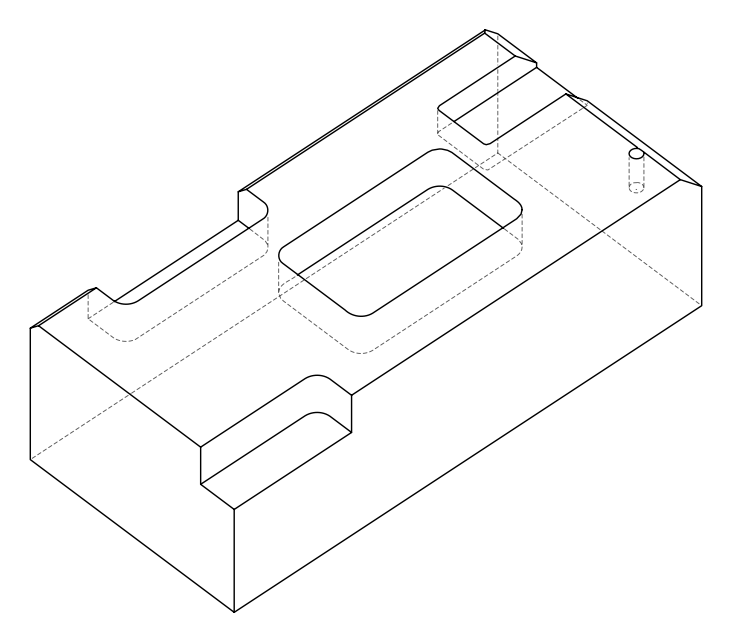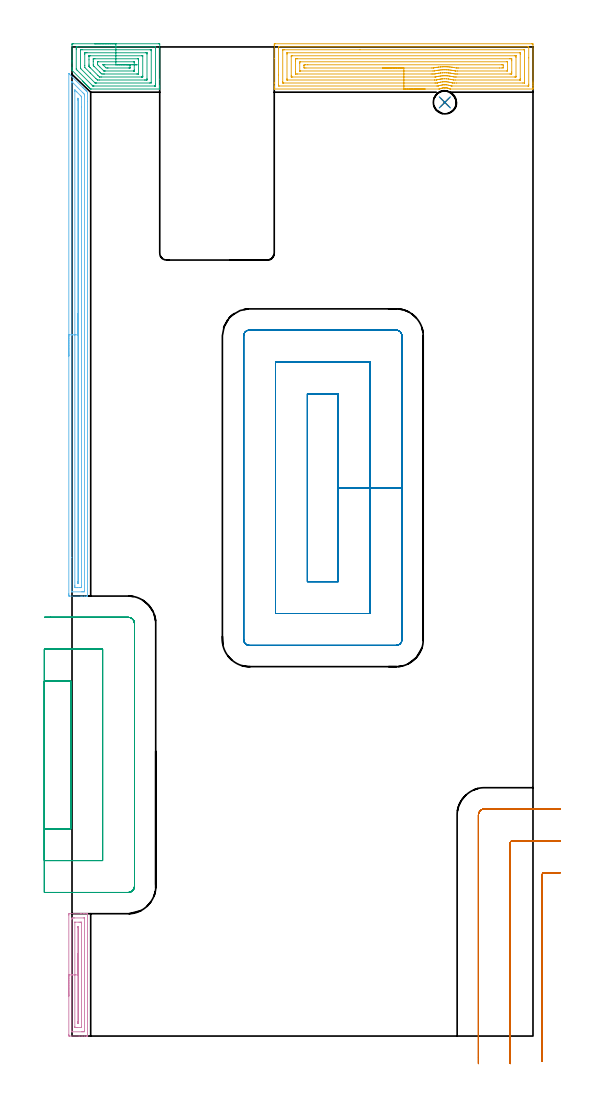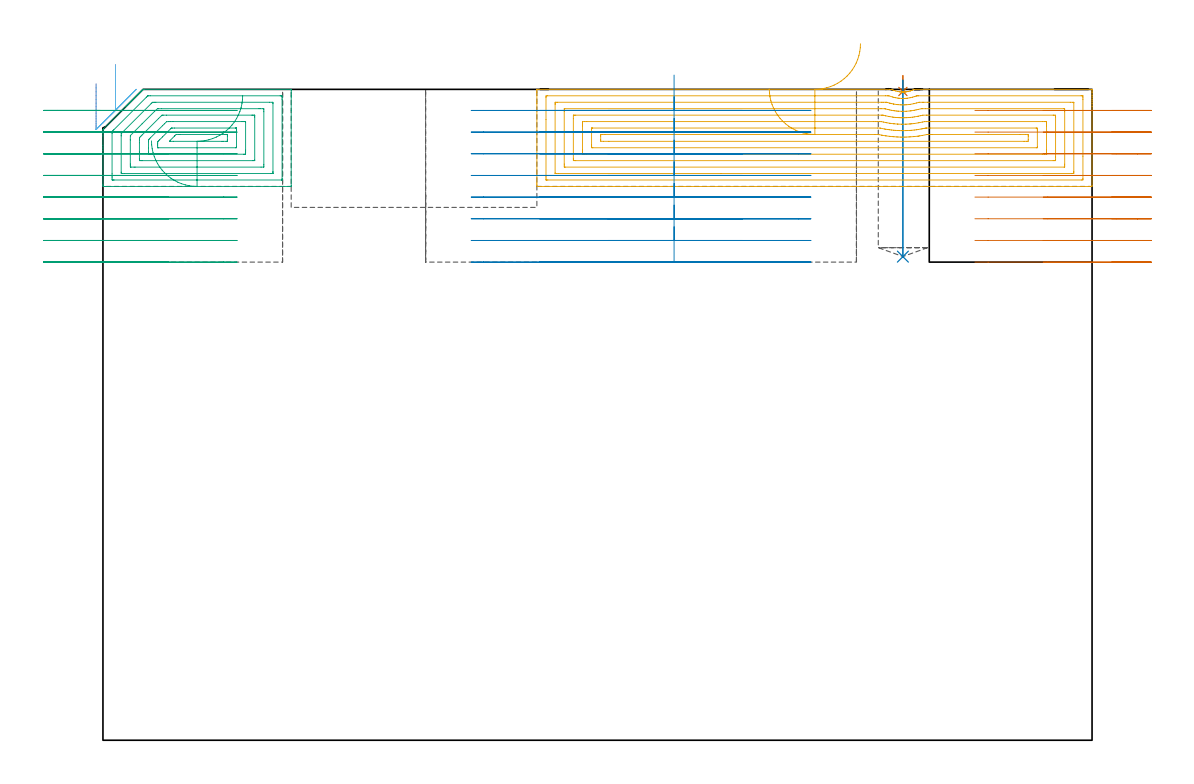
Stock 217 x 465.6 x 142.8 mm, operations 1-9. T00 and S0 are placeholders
(PLAN: 10 operations, 4 tool changes, 114.1 min)
(1 SPOT_DRILL | STEP1POCKET | NXT0321_9005460120000 | 0.03 min | 1 mm3)
(2 DRILL_BLIND_HOLE_INTO_CENTER | STEP1POCKET | NXT0301_079 | 0.16 min | 3224 mm3)
(3 AREA_MILL | FG_CHAMFER_SURFACE | UGT0205_001 | 2.84 min | 11186 mm3)
(4 AREA_MILL_1 | FG_CHAMFER_SURFACE_1 | UGT0205_001 | 2.01 min | 2437 mm3)
(5 AREA_MILL_2 | FG_CHAMFER_SURFACE_2 | UGT0205_001 | 8.12 min | 29465 mm3)
(6 AREA_MILL_3 | FG_CHAMFER_SURFACE_3 | UGT0205_001 | 7.9 min | 9487 mm3)
(7 MILL_CORNER_NOTCH_RECTANGULAR | CORNER_NOTCH_RECTANGULAR | UGT0201_094 | Follow Part, ap 5, ae 75% | 6.81 min | 156841 mm3)
(8 MILL_RECTANGULAR_POCKET | POCKET_RECTANGULAR_STRAIGHT | UGT0201_094 | Follow Part, ap 5, ae 75% | 17.05 min | 597999 mm3)
(9 MILL_SLOT | SLOT_PARTIAL_RECTANGULAR | UGT0201_094 | Follow Part, ap 5, ae 75% | 14.1 min | 220140 mm3)
(10 MILL_SLOT_1 | SLOT_PARTIAL_RECTANGULAR_1 | NXT0201_008 | Follow Part, ap 1.5, ae 75% | 55.11 min | 136326 mm3)
(TOOL NXT0321_9005460120000 | NC Spot Drill, 142deg, 12mm, Carbide, Uncoated | D12 PA142 FL30 Z2)
(TOOL NXT0301_079 | Carbide Drill 10.8mm [860.1-1080-032A1-MM 2214] | D10.8 PA140 FL55 Z2)
(TOOL UGT0205_001 | Chamfer Mill 20 x 3 x 45 deg. | D20 FL50 Z2)
(TOOL UGT0201_094 | End mill 20 mm | D20 FL38 Z4)
(TOOL NXT0201_008 | ENDMILL 6mm [2P460-0600-NA 1630] | D6 FL26 Z6)
(OP 1 SPOT_DRILL)
G17 G21 G94 G90
T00 M6
G54
G17 G0 G90 X175.5 Y439.5 S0 M3
G43 Z152.8 H0
G94 G81 G98 Z142.335 F250. R145.8
G80
M5
M2
(OP 2 DRILL_BLIND_HOLE_INTO_CENTER)
G17 G21 G94 G90
T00 M6
G54
G17 G0 G90 X175.5 Y439.5 S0 M3
G43 Z152.8 H1
G94 G81 G98 Z106.1 F250. R144.8
G80
M5
M2
(OP 3 AREA_MILL)
G17 G21 G94 G90
T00 M6
G54
G17 G0 G90 X10.65 Y467.1 S1061 M3
G43 Z152.8 H0
Z131.5
G94 G1 X10.688 Z130.628 F250.
X10.802 Z129.764
X10.991 Z128.912
X11.253 Z128.08
X11.587 Z127.274
X11.99 Z126.5
X12.458 Z125.764
X12.99 Z125.072
X13.579 Z124.429
X14.222 Z123.84
X14.914 Z123.309
X15.65 Z122.84
X16.424 Z122.437
X17.23 Z122.103
X18.062 Z121.841
X18.914 Z121.652
X19.778 Z121.538
X20.65 Z121.5
X40.708
X41.115 Y467.095 Z121.502
X41.29 Y467.091 Z121.506
X41.3 Y466.912 Z121.685
Y450.408 Z138.188
Y447.459 Z141.137
Y447.169 Z141.426
Y446.59 Z142.009
Y446.118 Z142.481
Y445.814 Z142.776
X41.292 Y445.803 Z142.788
X41.155 Y445.8 Z142.8
X9.061
X8.805 Y445.804 Z142.79
X8.776 Y445.828 Z142.768
X8.652 Y445.947 Z142.651
X8.615 Y445.984 Z142.614
X8.455 Y446.144 Z142.454
X8.313 Y446.285 Z142.31
X8.169 Y446.43 Z142.168
X8.017 Y446.582 Z142.016
X7.871 Y446.727 Z141.868
X7.724 Y446.875 Z141.722
X7.579 Y447.02 Z141.578
X7.428 Y447.169 Z141.426
X7.278 Y447.321 Z141.277
X7.141 Y447.458 Z141.14
X6.986 Y447.611 Z140.984
X6.832 Y447.767 Z140.831
X6.703 Y447.896 Z140.701
X6.544 Y448.053 Z140.542
X6.386 Y448.213 Z140.385
X6.264 Y448.335 Z140.263
X6.102 Y448.495 Z140.1
X5.941 Y448.658 Z139.94
X5.826 Y448.773 Z139.825
X5.66 Y448.937 Z139.658
X5.495 Y449.104 Z139.494
X5.388 Y449.211 Z139.387
X5.218 Y449.379 Z139.216
X5.049 Y449.55 Z139.048
X0.1 Y454.499 Z134.1
X0.01 Y454.589 Z134.008
X0. Y454.896 Z133.703
Y455.429 Z133.17
Y456.008 Z132.587
Y458.065 Z130.532
Y458.66 Z129.935
Y459.246 Z129.349
Y466.615 Z121.982
X0.003 Y466.914 Z121.683
X0.01 Y467.092 Z121.505
X0.189 Y467.099 Z121.499
X0.592 Y467.1 Z121.5
X20.65
Y465.686 Z122.914
X39.145 Y465.685 Z122.915
X39.233 Y465.684 Z122.916
X39.275 Y465.681 Z122.919
X39.289 Y465.679 Z122.921
X39.291 Y465.667 Z122.933
X39.296 Y465.573 Z123.027
X39.3 Y465.36 Z123.24
X39.299 Y448.053 Z140.547
X39.298 Y447.684 Z140.916
X39.29 Y447.31 Z141.29
X39.286 Y447.221 Z141.379
X39.242 Y447.219 Z141.381
X39.137 Y447.216 Z141.384
X38.925 Y447.214 Z141.386
X38.88
X10.353
X9.93 Y447.216 Z141.384
X9.878 Y447.218 Z141.382
X9.854 Y447.221 Z141.379
X9.824 Y447.238 Z141.362
X9.683 Y447.373 Z141.227
X9.507 Y447.544 Z141.056
X2.375 Y454.676 Z133.924
X2.154 Y454.903 Z133.697
X2.046 Y455.016 Z133.584
X2.01 Y455.073 Z133.527
X2.008 Y455.124 Z133.476
X2.001 Y455.494 Z133.106
X2. Y464.334 Z124.266
X2.001 Y464.847 Z123.753
X2.002 Y465.216 Z123.384
X2.01 Y465.59 Z123.01
X2.014 Y465.679 Z122.921
X2.058 Y465.681 Z122.919
X2.163 Y465.684 Z122.916
X2.375 Y465.686 Z122.914
X2.42
X20.65
Y464.272 Z124.328
X36.831 Y464.271 Z124.329
X37.142 Y464.27 Z124.33
X37.246 Y464.268 Z124.332
X37.279 Y464.265 Z124.335
X37.29 Y464.258 Z124.342
X37.294 Y464.223 Z124.377
X37.298 Y464.119 Z124.481
X37.3 Y463.963 Z124.637
Y463.807 Z124.793
X37.299 Y448.937 Z139.663
X37.297 Y448.784 Z139.816
X37.288 Y448.636 Z139.964
X37.142 Y448.633 Z139.967
X36.561 Y448.629 Z139.971
X11.601
X11.29 Y448.63 Z139.97
X10.979 Y448.633 Z139.967
X10.893 Y448.635 Z139.965
X10.841 Y448.67 Z139.93
X10.747 Y448.759 Z139.841
X10.563 Y448.937 Z139.663
X4.158 Y455.342 Z133.258
X4.075 Y455.426 Z133.174
X4.037 Y455.469 Z133.131
X4.021 Y455.49 Z133.11
X4.01 Y455.54 Z133.06
X4.003 Y455.852 Z132.748
X4.001 Y456.008 Z132.592
Y463.963 Z124.637
X4.003 Y464.116 Z124.484
X4.012 Y464.264 Z124.336
X4.158 Y464.267 Z124.333
X4.739 Y464.271 Z124.329
X20.65 Y464.272 Z124.328
Y462.857 Z125.743
X34.692
X35.205 Y462.854 Z125.746
X35.26 Y462.852 Z125.748
X35.29 Y462.849 Z125.751
X35.292 Y462.808 Z125.792
X35.296 Y462.624 Z125.976
X35.3 Y462.254 Z126.346
X35.299 Y450.705 Z137.895
X35.294 Y450.292 Z138.308
X35.29 Y450.087 Z138.513
X35.281 Y450.049 Z138.551
X35.231 Y450.047 Z138.553
X35.134 Y450.045 Z138.555
X34.468 Y450.043 Z138.557
X34.244
X12.848
X12.181 Y450.048 Z138.552
X11.95 Y450.05 Z138.55
X11.29 Y450.661 Z137.939
X8.592 Y453.356 Z135.244
X6.01 Y455.939 Z132.661
X6.008 Y456.008 Z132.592
X6. Y456.833 Z131.767
Y456.892 Z131.708
Y462.195 Z126.405
X6.006 Y462.608 Z125.992
X6.01 Y462.813 Z125.787
X6.019 Y462.851 Z125.749
X6.069 Y462.853 Z125.747
X6.166 Y462.855 Z125.745
X6.832 Y462.857 Z125.743
X7.056
X20.65
Y461.443 Z127.157
X32.818 Y461.442 Z127.158
X33.084 Y461.44 Z127.16
X33.26 Y461.436 Z127.164
X33.292 Y461.432 Z127.168
X33.294 Y461.423 Z127.177
X33.297 Y461.398 Z127.202
X33.299 Y461.311 Z127.289
X33.3 Y451.863 Z136.737
X33.298 Y451.589 Z137.011
X33.295 Y451.513 Z137.087
X33.29 Y451.476 Z137.124
X33.285 Y451.464 Z137.136
X33.216 Y451.462 Z137.138
X32.951 Y451.458 Z137.142
X32.818 Y451.457 Z137.143
X32.685
X13.964
X13.203 Y451.459 Z137.141
X13.072 Y451.462 Z137.138
X12.947 Y451.466 Z137.134
X12.82 Y451.589 Z137.011
X12.181 Y452.218 Z136.382
X8.615 Y455.783 Z132.817
X8.392 Y456.008 Z132.592
X8.174 Y456.231 Z132.369
X8.034 Y456.377 Z132.223
X8.01 Y456.466 Z132.134
X8.003 Y456.615 Z131.985
X8.001 Y456.892 Z131.708
X8. Y457.502 Z131.098
Y459.544 Z129.056
Y461.037 Z127.563
X8.002 Y461.311 Z127.289
X8.005 Y461.387 Z127.213
X8.01 Y461.424 Z127.176
X8.015 Y461.436 Z127.164
X8.084 Y461.438 Z127.162
X8.349 Y461.442 Z127.158
X8.482 Y461.443 Z127.157
X8.615
X20.65
Y460.029 Z128.571
X30.902
X31.065 Y460.028 Z128.572
X31.195 Y460.025 Z128.575
X31.274 Y460.022 Z128.578
X31.29 Y459.938 Z128.662
X31.296 Y459.544 Z129.056
X31.299 Y459.149 Z129.451
Y452.963 Z135.637
X31.294 Y452.906 Z135.694
X31.29 Y452.878 Z135.722
X31.268 Y452.876 Z135.724
X31.147 Y452.873 Z135.727
X30.902 Y452.871 Z135.729
X30.5
X15.345
X14.855 Y452.873 Z135.727
X14.446 Y452.878 Z135.722
X13.964 Y452.891 Z135.709
X13.494 Y453.356 Z135.244
X13.072 Y453.775 Z134.825
X10.398 Y456.45 Z132.15
X10.178 Y456.673 Z131.927
X10.071 Y456.784 Z131.816
X10.02 Y456.839 Z131.761
X10.01 Y456.892 Z131.708
X10.002 Y457.284 Z131.316
X10. Y458.66 Z129.94
Y459.544 Z129.056
X10.001 Y459.937 Z128.663
X10.006 Y459.994 Z128.606
X10.01 Y460.022 Z128.578
X10.032 Y460.024 Z128.576
X10.153 Y460.027 Z128.573
X10.398 Y460.029 Z128.571
X10.8
X20.65
Y458.615 Z129.985
X29.119 Y458.614 Z129.986
X29.166 Y458.613 Z129.987
X29.289 Y458.608 Z129.992
X29.297 Y458.57 Z130.03
X29.298 Y458.557 Z130.043
X29.3 Y458.481 Z130.119
X29.299 Y454.765 Z133.835
X29.293 Y454.407 Z134.193
X29.29 Y454.305 Z134.295
X29.283 Y454.291 Z134.309
X29.276 Y454.29 Z134.31
X29.225 Y454.287 Z134.313
X29.119 Y454.285 Z134.315
X29.074
X15.701
X15.278 Y454.288 Z134.312
X15.068 Y454.291 Z134.309
X15.019 Y454.292 Z134.308
X14.96 Y454.346 Z134.254
X14.855 Y454.444 Z134.156
X13.072 Y456.225 Z132.375
X12.406 Y456.892 Z131.708
X12.181 Y457.12 Z131.48
X12.025 Y457.284 Z131.316
X12.01 Y457.597 Z131.003
X12.004 Y457.776 Z130.824
X12. Y457.955 Z130.645
X12.001 Y458.135 Z130.465
X12.006 Y458.493 Z130.107
X12.01 Y458.595 Z130.005
X12.017 Y458.609 Z129.991
X12.024 Y458.61 Z129.99
X12.075 Y458.613 Z129.987
X12.181 Y458.614 Z129.986
X12.226 Y458.615 Z129.985
X20.65
Y457.2 Z131.4
X26.133
X26.445
X27.026 Y457.199 Z131.401
X27.195 Y457.196 Z131.404
X27.248 Y457.194 Z131.406
X27.29 Y457.185 Z131.415
X27.3 Y456.892 Z131.708
Y456.044 Z132.556
X27.299 Y455.796 Z132.804
X27.297 Y455.743 Z132.857
X27.294 Y455.717 Z132.883
X27.291 Y455.709 Z132.891
X27.273 Y455.706 Z132.894
X27.067 Y455.703 Z132.897
X26.755 Y455.7 Z132.9
X16.949
X16.638 Y455.702 Z132.898
X16.051 Y455.707 Z132.893
X15.747 Y456. Z132.6
X15.739 Y456.008 Z132.592
X14.77 Y456.977 Z131.623
X14.579 Y457.196 Z131.404
X14.585 Y457.197 Z131.403
X14.622 Y457.199 Z131.401
X14.7 Y457.2 Z131.4
X14.855
X15.436
X20.65
X21.522 Z131.438
X22.386 Z131.551
X23.238 Z131.74
X24.07 Z132.003
X24.876 Z132.336
X25.65 Z132.739
X26.386 Z133.208
X27.078 Z133.739
X27.721 Z134.328
X28.31 Z134.972
X28.842 Z135.664
X29.31 Z136.4
X29.713 Z137.173
X30.047 Z137.979
X30.309 Z138.811
X30.498 Z139.663
X30.612 Z140.528
X30.65 Z141.4
G0 Z152.8
M5
M2
(OP 4 AREA_MILL_1)
G17 G21 G94 G90
T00 M6
G54
G17 G0 G90 X-1.5 Y18.8 S1061 M3
G43 Z152.8 H0
Z144.
G94 G1 Y18.838 Z143.128 F250.
Y18.952 Z142.263
Y19.141 Z141.412
Y19.403 Z140.58
Y19.737 Z139.774
Y20.14 Z139.
Y20.608 Z138.264
Y21.14 Z137.572
Y21.729 Z136.929
Y22.372 Z136.34
Y23.064 Z135.808
Y23.8 Z135.34
Y24.574 Z134.937
Y25.38 Z134.603
Y26.212 Z134.341
Y27.064 Z134.152
Y27.928 Z134.038
Y28.8 Z134.
X-1.499 Y56.969 Z134.001
X-1.496 Y57.41 Z134.002
X-1.492 Y57.59 Z134.006
X-1.062 Y57.6 Z134.435
X4.221 Z139.715
X5.62 Z141.116
X5.982 Z141.477
X6.705 Z142.204
X6.94 Z142.44
X7.301 Y57.598 Z142.792
Y57.596
X7.3 Y57.416 Z142.8
Y0.184
X7.301 Y0.004 Z142.792
Y0.002
X6.94 Y0. Z142.44
X6.705 Z142.205
X5.982 Z141.477
X4.74 Z140.236
X3.34 Z138.836
X-1.062 Y0.001 Z134.435
X-1.285 Y0.004 Z134.212
X-1.492 Y0.01 Z134.006
X-1.496 Y0.19 Z134.002
X-1.499 Y0.631 Z134.001
X-1.5 Y28.8 Z134.
X-0.086 Z135.414
X-0.085 Y55.083 Z135.415
X-0.084 Y55.181 Z135.416
X-0.079 Y55.57 Z135.421
X0.295 Y55.591 Z135.795
X0.699 Y55.597 Z136.199
X1.167 Y55.6 Z136.667
X5.569 Z141.069
X5.792 Y55.598 Z141.292
X5.826 Y55.596 Z141.326
X5.862 Y55.59 Z141.362
X5.879 Y55.584 Z141.379
X5.88 Y55.556 Z141.38
X5.885 Y55.279 Z141.385
Y2.517
X5.884 Y2.419 Z141.384
X5.879 Y2.031 Z141.379
X5.505 Y2.01 Z141.005
X5.101 Y2.003 Z140.601
X4.633 Y2. Z140.133
X0.231 Z135.731
X0.008 Y2.002 Z135.508
X-0.026 Y2.004 Z135.474
X-0.062 Y2.01 Z135.438
X-0.079 Y2.016 Z135.421
X-0.08 Y2.044 Z135.42
X-0.085 Y2.321 Z135.415
X-0.086 Y28.8 Z135.414
X1.328 Z136.828
X1.329 Y53.392 Z136.829
X1.33 Y53.519 Z136.83
X1.333 Y53.582 Z136.833
X1.335 Y53.589 Z136.835
X1.346 Y53.594 Z136.846
X1.376 Y53.599 Z136.876
X3.34 Y53.6 Z138.84
X4.017 Y53.599 Z139.517
X4.221 Y53.595 Z139.721
X4.425 Y53.59 Z139.925
X4.465 Y53.582 Z139.965
X4.467 Y53.544 Z139.967
X4.47 Y53.477 Z139.97
X4.471 Y53.392 Z139.971
Y53.138
Y4.208
X4.47 Y4.081 Z139.97
X4.467 Y4.018 Z139.967
X4.465 Y4.011 Z139.965
X4.454 Y4.006 Z139.954
X4.424 Y4.002 Z139.924
X2.46 Y4. Z137.96
X1.783 Y4.001 Z137.283
X1.579 Y4.004 Z137.079
X1.375 Y4.01 Z136.875
X1.335 Y4.018 Z136.835
X1.333 Y4.056 Z136.833
X1.33 Y4.123 Z136.83
X1.329 Y4.208 Z136.829
X1.328 Y4.463 Z136.828
Y28.8
X2.743 Z138.243
Y50.997
X2.744 Y51.315 Z138.244
X2.746 Y51.476 Z138.246
X2.749 Y51.575 Z138.249
X2.792 Y51.59 Z138.292
X2.9 Y51.592 Z138.4
X3.008 Y51.59 Z138.508
X3.05 Y51.575 Z138.55
X3.053 Y51.476 Z138.553
X3.056 Y51.316 Z138.556
X3.057 Y50.997 Z138.557
Y50.709
Y6.571
X3.056 Y6.285 Z138.556
X3.053 Y6.124 Z138.553
X3.05 Y6.025 Z138.55
X3.008 Y6.01 Z138.508
X2.9 Y6.008 Z138.4
X2.792 Y6.01 Z138.292
X2.749 Y6.025 Z138.249
X2.746 Y6.124 Z138.246
X2.744 Y6.284 Z138.244
X2.743 Y6.603 Z138.243
Y6.891
Y28.8
Y29.672 Z138.281
Y30.536 Z138.395
Y31.388 Z138.583
Y32.22 Z138.846
Y33.026 Z139.18
Y33.8 Z139.582
Y34.536 Z140.051
Y35.228 Z140.582
Y35.871 Z141.172
Y36.46 Z141.815
Y36.992 Z142.507
Y37.46 Z143.243
Y37.863 Z144.016
Y38.197 Z144.822
Y38.459 Z145.654
Y38.648 Z146.506
Y38.762 Z147.371
Y38.8 Z148.243
G0 Z152.8
M5
M2
(OP 5 AREA_MILL_2)
G17 G21 G94 G90
T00 M6
G54
G17 G0 G90 X166.191 Y445.8 S1061 M3
G43 Z152.8 H0
G94 G1 X166.152 Z151.928 F250.
X166.039 Z151.063
X165.85 Z150.212
X165.587 Z149.38
X165.254 Z148.574
X164.851 Z147.8
X164.382 Z147.064
X163.851 Z146.372
X163.262 Z145.729
X162.618 Z145.14
X161.926 Z144.608
X161.191 Z144.14
X160.417 Z143.737
X159.611 Z143.403
X158.779 Z143.141
X157.927 Z142.952
X157.062 Z142.838
X156.191 Z142.8
X95.368
X95.208 Y445.802 Z142.788
X95.2 Y445.816 Z142.774
Y446.165 Z142.434
Y446.503 Z142.096
Y447.169 Z141.426
Y448.386 Z140.211
Y448.937 Z139.657
Y460.152 Z128.445
Y466.339 Z122.258
X95.203 Y466.615 Z121.983
X95.209 Y467.092 Z121.506
X95.329 Y467.095 Z121.503
X95.815 Y467.1 Z121.5
X216.385
X216.792 Y467.096 Z121.502
X216.99 Y467.092 Z121.506
X217. Y466.89 Z121.707
Y449.545 Z139.05
Y448.937 Z139.657
Y448.386 Z140.211
Y448.053 Z140.543
Y447.502 Z141.094
Y447.169 Z141.426
Y446.504 Z142.096
Y446.165 Z142.434
Y445.816 Z142.774
X216.992 Y445.802 Z142.788
X216.832 Y445.8 Z142.8
X177.981
X177.976 Y445.801 Z142.799
X177.966 Y445.804 Z142.796
X177.627 Y445.948 Z142.648
X177.509 Y445.999 Z142.598
X177.358 Y446.051 Z142.542
X177.223 Y446.098 Z142.493
X177.088 Y446.147 Z142.448
X177.059 Y446.158 Z142.438
X176.681 Y446.255 Z142.344
X176.615 Y446.272 Z142.327
X176.195 Y446.345 Z142.253
X176.167 Y446.35 Z142.249
X175.969 Y446.366 Z142.233
X175.765 Y446.381 Z142.216
X175.722 Y446.384 Z142.211
X175.697 Y446.383 Z142.209
X175.569 Z142.208
X175.526 Y446.382 Z142.206
X175.476 Y446.383 Z142.208
X175.475 Z142.209
X175.302
X175.276 Y446.384 Z142.211
X175.244 Y446.381 Z142.215
X175.099 Y446.371 Z142.227
X174.855 Y446.35 Z142.246
X174.828 Y446.348 Z142.249
X174.384 Y446.272 Z142.326
X174.322 Y446.257 Z142.343
X173.935 Y446.157 Z142.442
X173.516 Y446.014 Z142.583
X173.492 Y446.006 Z142.592
X173.334 Y445.94 Z142.658
X173.278 Y445.917 Z142.681
X173.122 Y445.847 Z142.751
X173.029 Y445.806 Z142.792
X172.623 Y445.8 Z142.8
X156.191
Y447.214 Z141.386
X97.555 Y447.215 Z141.385
X97.21 Y447.221 Z141.379
X97.206 Y447.332 Z141.268
X97.201 Y447.565 Z141.035
X97.2 Y452.427 Z136.173
Y464.847 Z123.753
X97.202 Y465.242 Z123.358
X97.21 Y465.64 Z122.96
X97.213 Y465.68 Z122.92
X97.231 Y465.681 Z122.919
X97.283 Y465.684 Z122.916
X97.389 Y465.685 Z122.915
X97.601 Y465.686 Z122.914
X214.645 Y465.685 Z122.915
X214.99 Y465.679 Z122.921
X214.994 Y465.568 Z123.032
X214.999 Y465.335 Z123.265
X215. Y460.473 Z128.127
X214.999 Y448.053 Z140.547
X214.998 Y447.658 Z140.942
X214.99 Y447.26 Z141.34
X214.987 Y447.22 Z141.38
X214.969 Y447.219 Z141.381
X214.917 Y447.216 Z141.384
X214.811 Y447.215 Z141.385
X214.599 Y447.214 Z141.386
X178.874 Y447.215 Z141.385
X178.828
X178.618 Y447.221 Z141.379
X178.505 Y447.235 Z141.365
X178.375 Y447.278 Z141.322
X177.981 Y447.407 Z141.193
X177.639 Y447.508 Z141.092
X177.088 Y447.639 Z140.961
X176.515 Y447.736 Z140.864
X176.195 Y447.764 Z140.836
X175.878 Y447.789 Z140.811
X175.559 Y447.798 Z140.802
X175.415 Y447.8 Z140.8
X175.367
X175.302 Y447.797 Z140.803
X174.707 Y447.758 Z140.842
X174.565 Y447.745 Z140.855
X174.409 Y447.725 Z140.875
X173.93 Y447.643 Z140.957
X173.516 Y447.547 Z141.053
X173.213 Y447.469 Z141.131
X172.463 Y447.228 Z141.372
X172.365 Y447.221 Z141.379
X172.153 Y447.218 Z141.382
X171.729 Y447.214 Z141.386
X156.191
Y448.628 Z139.972
X99.699 Y448.629 Z139.971
X99.387 Y448.63 Z139.97
X99.284 Y448.632 Z139.968
X99.21 Y448.635 Z139.965
X99.206 Y448.752 Z139.848
X99.202 Y448.937 Z139.663
X99.2 Y449.122 Z139.478
X99.201 Y464.147 Z124.453
X99.205 Y464.21 Z124.39
X99.21 Y464.255 Z124.345
X99.234 Y464.265 Z124.335
X99.387 Y464.266 Z124.334
X99.969 Y464.271 Z124.329
X135.567 Y464.272
X212.501 Y464.271
X212.813 Y464.269 Z124.331
X212.916 Y464.267 Z124.333
X212.99 Y464.265 Z124.335
X212.994 Y464.148 Z124.452
X212.998 Y463.963 Z124.637
X213. Y463.778 Z124.822
X212.999 Y448.753 Z139.847
X212.995 Y448.69 Z139.91
X212.99 Y448.645 Z139.955
X212.966 Y448.635 Z139.965
X212.813 Y448.633 Z139.967
X212.231 Y448.629 Z139.971
X180.972 Y448.628 Z139.972
X180.079 Y448.629 Z139.971
X179.768
X179.182 Y448.633 Z139.967
X179.032 Y448.635 Z139.965
X178.497 Y448.787 Z139.813
X177.996 Y448.922 Z139.678
X177.981 Y448.926 Z139.674
X177.934 Y448.937 Z139.663
X177.088 Y449.093 Z139.507
X176.899 Y449.124 Z139.476
X176.195 Y449.187 Z139.413
X175.926 Y449.203 Z139.397
X175.302 Y449.208 Z139.392
X175.039 Y449.197 Z139.403
X174.409 Y449.156 Z139.444
X174.208 Y449.136 Z139.464
X173.516 Y449.03 Z139.57
X173.436 Y449.016 Z139.584
X173.064 Y448.937 Z139.663
X172.712 Y448.849 Z139.751
X172.623 Y448.825 Z139.775
X172.019 Y448.651 Z139.949
X171.961 Y448.635 Z139.965
X171.885 Y448.633 Z139.967
X171.729 Y448.631 Z139.969
X171.148 Y448.629 Z139.971
X170.836 Y448.628 Z139.972
X156.191
Y450.043 Z138.557
X101.316
X101.264 Y450.044 Z138.556
X101.227 Y450.047 Z138.553
X101.211 Y450.049 Z138.551
X101.21 Y450.067 Z138.533
X101.204 Y450.27 Z138.33
X101.2 Y450.678 Z137.922
Y462.195 Z126.405
X101.206 Y462.624 Z125.976
X101.21 Y462.837 Z125.763
X101.217 Y462.851 Z125.749
X101.244 Y462.853 Z125.747
X101.302 Y462.856 Z125.744
X101.398 Y462.857 Z125.743
X210.884
X210.936 Y462.856 Z125.744
X210.973 Y462.853 Z125.747
X210.989 Y462.851 Z125.749
X210.99 Y462.833 Z125.767
X210.996 Y462.63 Z125.97
X211. Y462.222 Z126.378
Y450.705 Z137.895
X210.994 Y450.276 Z138.324
X210.99 Y450.063 Z138.537
X210.983 Y450.049 Z138.551
X210.956 Y450.047 Z138.553
X210.898 Y450.044 Z138.556
X210.802 Y450.043 Z138.557
X180.436
X179.768 Y450.048 Z138.552
X179.536 Y450.05 Z138.55
X178.874 Y450.2 Z138.4
X178.38 Y450.31 Z138.29
X177.981 Y450.387 Z138.213
X177.283 Y450.512 Z138.088
X177.088 Y450.533 Z138.067
X176.298 Y450.602 Z137.998
X176.195 Y450.607 Z137.993
X175.382 Y450.625 Z137.975
X175.302 Y450.623 Z137.977
X174.528 Y450.587 Z138.013
X174.409 Y450.579 Z138.021
X174.04 Y450.547 Z138.053
X173.715 Y450.508 Z138.092
X173.516 Y450.478 Z138.122
X172.946 Y450.385 Z138.215
X172.623 Y450.315 Z138.285
X172.219 Y450.221 Z138.379
X171.729 Y450.097 Z138.503
X171.606 Y450.066 Z138.534
X171.499 Y450.049 Z138.551
X170.836 Y450.044 Z138.556
X170.612 Y450.043 Z138.557
X156.191
Y451.457 Z137.143
X103.72
X103.453 Y451.459 Z137.141
X103.276 Y451.462 Z137.138
X103.217 Y451.464 Z137.136
X103.21 Y451.472 Z137.128
X103.206 Y451.497 Z137.103
X103.203 Y451.589 Z137.011
X103.2 Y452.234 Z136.366
Y461.073 Z127.527
X103.203 Y461.311 Z127.289
X103.206 Y461.392 Z127.208
X103.209 Y461.426 Z127.174
X103.321 Y461.436 Z127.164
X103.586 Y461.441 Z127.159
X103.72 Y461.443 Z127.157
X208.48
X208.747 Y461.441 Z127.159
X208.924 Y461.438 Z127.162
X208.983 Y461.436 Z127.164
X208.99 Y461.428 Z127.172
X208.994 Y461.403 Z127.197
X208.997 Y461.311 Z127.289
X209. Y460.665 Z127.935
X208.999 Y451.827 Z136.773
X208.997 Y451.589 Z137.011
X208.993 Y451.508 Z137.092
X208.991 Y451.474 Z137.126
X208.879 Y451.464 Z137.136
X208.613 Y451.459 Z137.141
X208.48 Y451.457 Z137.143
X180.793
X180.661 Y451.458 Z137.142
X179.894 Y451.464 Z137.136
X179.768 Y451.489 Z137.111
X179.312 Y451.589 Z137.011
X178.874 Y451.684 Z136.916
X178.753 Y451.709 Z136.891
X177.981 Y451.846 Z136.754
X177.667 Y451.9 Z136.7
X177.088 Y451.957 Z136.643
X176.681 Y451.992 Z136.608
X176.195 Y452.021 Z136.579
X175.748 Y452.031 Z136.569
X175.302 Y452.037 Z136.563
X174.867 Y452.019 Z136.581
X174.409 Y451.995 Z136.605
X174.025 Y451.969 Z136.631
X173.516 Y451.918 Z136.682
X173.222 Y451.879 Z136.721
X172.623 Y451.784 Z136.816
X172.454 Y451.755 Z136.845
X171.729 Y451.603 Z136.997
X171.718 Y451.6 Z137.
X171.176 Y451.469 Z137.131
X171.102 Y451.464 Z137.136
X170.968 Y451.459 Z137.141
X170.836 Y451.458 Z137.142
X156.191 Y451.457 Z137.143
Y452.871 Z135.729
X106.129
X105.639 Y452.873 Z135.727
X105.23 Y452.877 Z135.723
X105.21 Y452.88 Z135.72
X105.204 Y452.903 Z135.697
X105.201 Y453.356 Z135.244
X105.2 Y453.791 Z134.809
Y459.094 Z129.506
X105.203 Y459.544 Z129.056
X105.208 Y459.97 Z128.63
X105.219 Y460.022 Z128.578
X105.272 Y460.024 Z128.576
X105.394 Y460.027 Z128.573
X105.639 Y460.028 Z128.572
X106.042 Y460.029 Z128.571
X206.071
X206.561 Y460.027 Z128.573
X206.97 Y460.023 Z128.577
X206.99 Y460.02 Z128.58
X206.996 Y459.997 Z128.603
X206.999 Y459.544 Z129.056
X207. Y459.109 Z129.491
Y453.806 Z134.794
X206.997 Y453.356 Z135.244
X206.991 Y452.93 Z135.67
X206.981 Y452.878 Z135.722
X206.928 Y452.876 Z135.724
X206.806 Y452.873 Z135.727
X206.561 Y452.872 Z135.728
X206.158 Y452.871 Z135.729
X181.554
X181.15 Y452.872 Z135.728
X180.661 Y452.875 Z135.725
X180.251 Y452.878 Z135.722
X179.768 Y452.974 Z135.626
X179.135 Y453.099 Z135.501
X178.874 Y453.146 Z135.454
X178.046 Y453.292 Z135.308
X177.981 Y453.3 Z135.3
X177.45 Y453.356 Z135.244
X177.088 Y453.388 Z135.212
X177.054 Y453.391 Z135.209
X176.195 Y453.438 Z135.162
X176.109 Y453.442 Z135.158
X175.302 Y453.452 Z135.148
X175.206 Y453.451 Z135.149
X174.409 Y453.419 Z135.181
X174.349 Y453.415 Z135.185
X173.545 Y453.356 Z135.244
X173.518 Y453.354 Z135.246
X172.728 Y453.252 Z135.348
X172.623 Y453.237 Z135.363
X171.962 Y453.126 Z135.474
X171.729 Y453.078 Z135.522
X171.226 Y452.971 Z135.629
X170.836 Y452.887 Z135.713
X170.427 Y452.878 Z135.722
X169.943 Y452.873 Z135.727
X169.54 Y452.872 Z135.728
X169.05 Y452.871 Z135.729
X156.191
Y454.285 Z134.315
X107.425 Y454.286 Z134.314
X107.379
X107.233 Y454.292 Z134.308
X107.209 Y454.296 Z134.304
X107.205 Y454.314 Z134.286
X107.202 Y454.336 Z134.264
X107.201 Y454.358 Z134.242
X107.2 Y454.463 Z134.137
X107.202 Y457.997 Z130.603
X107.208 Y458.221 Z130.379
X107.223 Y458.608 Z129.992
X107.425 Y458.613 Z129.987
X107.471 Y458.614 Z129.986
X204.775
X204.821 Y458.613 Z129.987
X204.967 Y458.608 Z129.992
X204.991 Y458.604 Z129.996
X204.995 Y458.585 Z130.015
X204.998 Y458.564 Z130.036
X204.999 Y458.542 Z130.058
X205. Y458.437 Z130.163
X204.998 Y454.903 Z133.697
X204.992 Y454.679 Z133.921
X204.977 Y454.292 Z134.308
X204.775 Y454.287 Z134.313
X204.729 Y454.286 Z134.314
X181.508 Y454.285 Z134.315
X180.661 Y454.287 Z134.313
X180.611 Y454.289 Z134.311
X180.505 Y454.3 Z134.3
X180.38 Y454.322 Z134.278
X180.152 Y454.366 Z134.234
X179.768 Y454.441 Z134.159
X179.515 Y454.49 Z134.11
X178.874 Y454.601 Z133.999
X178.434 Y454.676 Z133.924
X177.981 Y454.725 Z133.875
X177.44 Y454.776 Z133.824
X177.088 Y454.802 Z133.798
X176.484 Y454.839 Z133.761
X176.195 Y454.85 Z133.75
X175.566 Y454.863 Z133.737
X175.302 Y454.865 Z133.735
X174.691 Y454.845 Z133.755
X174.409 Y454.831 Z133.769
X173.848 Y454.795 Z133.805
X173.516 Y454.769 Z133.831
X173.029 Y454.722 Z133.878
X172.623 Y454.672 Z133.928
X172.238 Y454.621 Z133.979
X171.729 Y454.54 Z134.06
X171.47 Y454.497 Z134.103
X170.561 Y454.311 Z134.289
X170.471 Y454.294 Z134.306
X169.898 Y454.285 Z134.315
X156.191
Y455.699 Z132.901
X110.105 Y455.7 Z132.9
X109.519 Y455.703 Z132.897
X109.211 Y455.707 Z132.893
X109.2 Y456.019 Z132.581
Y456.892 Z131.708
Y456.903 Z131.697
X109.211 Y457.193 Z131.407
X109.795 Y457.198 Z131.402
X110.998 Y457.2 Z131.4
X202.095
X202.68 Y457.197 Z131.403
X202.989 Y457.193 Z131.407
X203. Y456.881 Z131.719
Y456.008 Z132.592
Y455.997 Z132.603
X202.989 Y455.707 Z132.893
X202.405 Y455.702 Z132.898
X201.202 Y455.699 Z132.901
X181.865 Y455.7 Z132.9
X181.554 Y455.701 Z132.899
X180.967 Y455.705 Z132.895
X180.817 Y455.708 Z132.892
X179.768 Y455.906 Z132.694
X179.189 Y456.008 Z132.592
X178.874 Y456.06 Z132.54
X178.813 Y456.068 Z132.532
X177.981 Y456.155 Z132.445
X177.817 Y456.17 Z132.43
X177.088 Y456.223 Z132.377
X176.857 Y456.237 Z132.363
X176.195 Y456.265 Z132.335
X175.928 Y456.272 Z132.328
X175.302 Y456.279 Z132.321
X175.035 Y456.273 Z132.327
X174.409 Y456.249 Z132.351
X174.177 Y456.238 Z132.362
X173.516 Y456.194 Z132.406
X173.341 Y456.181 Z132.419
X172.623 Y456.111 Z132.489
X172.529 Y456.101 Z132.499
X171.799 Y456.008 Z132.592
X171.739 Y455.998 Z132.602
X170.977 Y455.869 Z132.731
X170.836 Y455.843 Z132.757
X170.23 Y455.724 Z132.876
X170.098 Y455.707 Z132.893
X169.943 Y455.705 Z132.895
X169.361 Y455.7 Z132.9
X156.191 Y455.699 Z132.901
X155.319 Z132.939
X154.454 Z133.052
X153.602 Z133.241
X152.77 Z133.504
X151.964 Z133.837
X151.191 Z134.24
X150.455 Z134.709
X149.763 Z135.24
X149.119 Z135.829
X148.53 Z136.473
X147.999 Z137.165
X147.53 Z137.901
X147.127 Z138.674
X146.794 Z139.48
X146.531 Z140.312
X146.342 Z141.164
X146.229 Z142.029
X146.191 Z142.901
G0 Z152.8
M5
M2
(OP 6 AREA_MILL_3)
G17 G21 G94 G90
T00 M6
G54
G17 G0 G90 X-1.5 Y320.1 S1061 M3
G43 Z152.8 H0
Z144.
G94 G1 Y320.138 Z143.128 F250.
Y320.252 Z142.263
Y320.441 Z141.412
Y320.703 Z140.58
Y321.037 Z139.774
Y321.44 Z139.
Y321.908 Z138.264
Y322.44 Z137.572
Y323.029 Z136.929
Y323.672 Z136.34
Y324.364 Z135.808
Y325.1 Z135.34
Y325.874 Z134.937
Y326.68 Z134.603
Y327.512 Z134.341
Y328.363 Z134.152
Y329.228 Z134.038
Y330.1 Z134.
Y453.078
X-1.495 Y453.083 Z134.004
X-1.48 Y453.078 Z134.019
X-1.431 Y453.031 Z134.069
X-1.179 Y452.78 Z134.318
X-1.062 Y452.663 Z134.435
X5.181 Y446.419 Z140.681
X5.541 Y446.06 Z141.038
X6.026 Y445.574 Z141.526
X6.265 Y445.336 Z141.763
X6.422 Y445.18 Z141.917
X6.574 Y445.027 Z142.072
X6.712 Y444.889 Z142.209
X6.862 Y444.74 Z142.358
X7.301 Y444.3 Z142.799
X7.3 Y443.623 Z142.8
Y439.93
Y207.271
X7.301 Y207.104 Z142.792
X6.965 Y207.1 Z142.465
X6.655 Z142.154
X5.982 Z141.477
X4.765 Z140.262
X4.221 Z139.715
X-1.062 Y207.101 Z134.435
X-1.285 Y207.104 Z134.212
X-1.492 Y207.11 Z134.006
X-1.495 Y207.278 Z134.003
X-1.499 Y207.717 Z134.001
X-1.5 Y208.162 Z134.
Y330.1
X-0.086 Z135.414
X-0.085 Y448.812 Z135.415
X-0.079 Y449.212 Z135.421
X-0.067 Y449.205 Z135.433
X-0.027 Y449.173 Z135.473
X0.01 Y449.138 Z135.51
X0.241 Y448.909 Z135.741
X0.699 Y448.452 Z136.199
X5.101 Y444.049 Z140.601
X5.597 Y443.549 Z141.097
X5.767 Y443.372 Z141.267
X5.879 Y443.246 Z141.379
X5.886 Y442.656 Z141.386
X5.885 Y209.602 Z141.385
X5.884 Y209.504 Z141.384
X5.879 Y209.116 Z141.379
X5.495 Y209.105 Z140.995
X5.101 Y209.102 Z140.601
X4.619 Y209.1 Z140.119
X0.006 Y209.101 Z135.506
X-0.025 Y209.102 Z135.475
X-0.057 Y209.106 Z135.443
X-0.078 Y209.11 Z135.422
X-0.079 Y209.135 Z135.421
X-0.085 Y209.406 Z135.415
X-0.086 Y225.275 Z135.414
Y330.1
X1.328 Z136.828
X1.329 Y444.696 Z136.829
X1.334 Y445.336 Z136.834
X1.335 Y445.346 Z136.835
X1.357 Y445.336 Z136.857
X1.579 Y445.119 Z137.079
X2.258 Y444.443 Z137.758
X4.045 Y442.656 Z139.545
X4.221 Y442.48 Z139.721
X4.397 Y442.3 Z139.897
X4.44 Y442.253 Z139.94
X4.458 Y442.231 Z139.958
X4.464 Y442.186 Z139.964
X4.468 Y442.017 Z139.968
X4.47 Y441.763 Z139.97
X4.472 Y437.296 Z139.972
X4.471 Y211.93 Z139.971
X4.469 Y211.291 Z139.969
X4.466 Y211.164 Z139.966
X4.464 Y211.11 Z139.964
X4.404 Y211.104 Z139.904
X4.221 Y211.102 Z139.721
X3.528 Y211.1 Z139.028
X2.648 Z138.148
X1.767 Z137.267
X1.579 Y211.103 Z137.079
X1.392 Y211.107 Z136.892
X1.343 Y211.11 Z136.843
X1.335 Y211.14 Z136.835
X1.332 Y211.206 Z136.832
X1.33 Y211.291 Z136.83
X1.329 Y211.545 Z136.829
X1.328 Y212.184 Z136.828
Y330.1
X2.743 Z138.243
Y440.582
X2.744 Y440.87 Z138.244
X2.746 Y441.189 Z138.246
X2.75 Y441.469 Z138.25
X2.913 Y441.326 Z138.413
X3.05 Y441.164 Z138.55
X3.054 Y440.87 Z138.554
X3.056 Y440.582 Z138.556
X3.057 Y440.263 Z138.557
Y439.976
Y213.651
X3.056 Y213.366 Z138.556
X3.053 Y213.205 Z138.553
X3.05 Y213.11 Z138.55
X3.004 Y213.107 Z138.504
X2.9 Y213.105 Z138.4
X2.796 Y213.107 Z138.296
X2.75 Y213.11 Z138.25
X2.747 Y213.205 Z138.247
X2.745 Y213.364 Z138.245
X2.743 Y213.683 Z138.243
Y213.97
Y330.1
Y330.972 Z138.281
Y331.836 Z138.395
Y332.688 Z138.583
Y333.52 Z138.846
Y334.326 Z139.18
Y335.1 Z139.582
Y335.836 Z140.051
Y336.528 Z140.582
Y337.171 Z141.172
Y337.76 Z141.815
Y338.291 Z142.507
Y338.76 Z143.243
Y339.163 Z144.016
Y339.497 Z144.822
Y339.759 Z145.654
Y339.948 Z146.506
Y340.062 Z147.371
Y340.1 Z148.243
G0 Z152.8
M5
M2
(OP 7 MILL_CORNER_NOTCH_RECTANGULAR)
G17 G21 G94 G90
T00 M6
G54
G17 G0 G90 X230. Y76.9 S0 M3
G43 Z152.934 H0
Z138.179
G94 G1 X227. F250.
X222.295 F500.
G3 X221.3 Y75.905 R1.
G1 Y-9.028
Y-12.028 F250.
G0 Z152.934
X230. Y91.9
Z138.179
G1 X227.
X207.295 F500.
G3 X206.3 Y90.905 R1.
G1 Y-10.
Y-13. F250.
G0 Z152.934
X230. Y106.9
Z138.179
G1 X227.
X194.2 F500.
G3 X191.3 Y104. R2.9
G1 Y-10.
Y-13. F250.
G0 Z152.934
X230. Y76.9
Z133.425
G1 X227.
X222.295 F500.
G3 X221.3 Y75.905 R1.
G1 Y-9.028
Y-12.028 F250.
G0 Z152.934
X230. Y91.9
Z133.425
G1 X227.
X207.295 F500.
G3 X206.3 Y90.905 R1.
G1 Y-10.
Y-13. F250.
G0 Z152.934
X230. Y106.9
Z133.425
G1 X227.
X194.2 F500.
G3 X191.3 Y104. R2.9
G1 Y-10.
Y-13. F250.
G0 Z152.934
X230. Y76.9
Z128.671
G1 X227.
X222.295 F500.
G3 X221.3 Y75.905 R1.
G1 Y-9.028
Y-12.028 F250.
G0 Z152.934
X230. Y91.9
Z128.671
G1 X227.
X207.295 F500.
G3 X206.3 Y90.905 R1.
G1 Y-10.
Y-13. F250.
G0 Z152.934
X230. Y106.9
Z128.671
G1 X227.
X194.2 F500.
G3 X191.3 Y104. R2.9
G1 Y-10.
Y-13. F250.
G0 Z152.934
X230. Y76.9
Z123.917
G1 X227.
X222.295 F500.
G3 X221.3 Y75.905 R1.
G1 Y-9.028
Y-12.028 F250.
G0 Z152.934
X230. Y91.9
Z123.917
G1 X227.
X207.295 F500.
G3 X206.3 Y90.905 R1.
G1 Y-10.
Y-13. F250.
G0 Z152.934
X230. Y106.9
Z123.917
G1 X227.
X194.2 F500.
G3 X191.3 Y104. R2.9
G1 Y-10.
Y-13. F250.
G0 Z152.934
X230. Y76.9
Z119.163
G1 X227.
X222.295 F500.
G3 X221.3 Y75.905 R1.
G1 Y-9.028
Y-12.028 F250.
G0 Z152.934
X230. Y91.9
Z119.163
G1 X227.
X207.295 F500.
G3 X206.3 Y90.905 R1.
G1 Y-10.
Y-13. F250.
G0 Z152.934
X230. Y106.9
Z119.163
G1 X227.
X194.2 F500.
G3 X191.3 Y104. R2.9
G1 Y-10.
Y-13. F250.
G0 Z152.934
X230. Y76.9
Z114.408
G1 X227.
X222.295 F500.
G3 X221.3 Y75.905 R1.
G1 Y-9.028
Y-12.028 F250.
G0 Z152.934
X230. Y91.9
Z114.408
G1 X227.
X207.295 F500.
G3 X206.3 Y90.905 R1.
G1 Y-10.
Y-13. F250.
G0 Z152.934
X230. Y106.9
Z114.408
G1 X227.
X194.2 F500.
G3 X191.3 Y104. R2.9
G1 Y-10.
Y-13. F250.
G0 Z152.934
X230. Y76.9
Z109.654
G1 X227.
X222.295 F500.
G3 X221.3 Y75.905 R1.
G1 Y-9.028
Y-12.028 F250.
G0 Z152.934
X230. Y91.9
Z109.654
G1 X227.
X207.295 F500.
G3 X206.3 Y90.905 R1.
G1 Y-10.
Y-13. F250.
G0 Z152.934
X230. Y106.9
Z109.654
G1 X227.
X194.2 F500.
G3 X191.3 Y104. R2.9
G1 Y-10.
Y-13. F250.
G0 Z152.934
X230. Y76.9
Z104.9
G1 X227.
X222.295 F500.
G3 X221.3 Y75.905 R1.
G1 Y-9.028
Y-12.028 F250.
G0 Z152.934
X230. Y91.9
Z104.9
G1 X227.
X207.295 F500.
G3 X206.3 Y90.905 R1.
G1 Y-10.
Y-13. F250.
G0 Z152.934
X230. Y106.9
Z104.9
G1 X227.
X194.2 F500.
G3 X191.3 Y104. R2.9
G1 Y-10.
Y-13. F250.
G0 Z152.934
M5
M2
(OP 8 MILL_RECTANGULAR_POCKET)
G17 G21 G94 G90
T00 M6
G54
G17 G0 G90 X125.3 Y229.161 S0 M3
G43 Z152.934 H0
Z145.934
G94 G1 Y258.1 Z138.179 F250.
Y302.3 F500.
X110.8
Y213.9
X125.3
Y258.1
X140.3
Y317.3
X95.8
Y198.9
X140.3
Y258.1
X155.3
Y329.6
G3 X152.6 Y332.3 R2.7
G1 X83.5
G3 X80.8 Y329.6 R2.7
G1 Y186.6
G3 X83.5 Y183.9 R2.7
G1 X152.6
G3 X155.3 Y186.6 R2.7
G1 Y258.1
Y259.1
G0 X125.3 Y229.161 Z141.179
G1 Y258.1 Z133.425 F250.
Y302.3 F500.
X110.8
Y213.9
X125.3
Y258.1
X140.3
Y317.3
X95.8
Y198.9
X140.3
Y258.1
X155.3
Y329.6
G3 X152.6 Y332.3 R2.7
G1 X83.5
G3 X80.8 Y329.6 R2.7
G1 Y186.6
G3 X83.5 Y183.9 R2.7
G1 X152.6
G3 X155.3 Y186.6 R2.7
G1 Y258.1
Y259.1
G0 X125.3 Y229.161 Z136.425
G1 Y258.1 Z128.671 F250.
Y302.3 F500.
X110.8
Y213.9
X125.3
Y258.1
X140.3
Y317.3
X95.8
Y198.9
X140.3
Y258.1
X155.3
Y329.6
G3 X152.6 Y332.3 R2.7
G1 X83.5
G3 X80.8 Y329.6 R2.7
G1 Y186.6
G3 X83.5 Y183.9 R2.7
G1 X152.6
G3 X155.3 Y186.6 R2.7
G1 Y258.1
Y259.1
G0 X125.3 Y229.161 Z131.671
G1 Y258.1 Z123.917 F250.
Y302.3 F500.
X110.8
Y213.9
X125.3
Y258.1
X140.3
Y317.3
X95.8
Y198.9
X140.3
Y258.1
X155.3
Y329.6
G3 X152.6 Y332.3 R2.7
G1 X83.5
G3 X80.8 Y329.6 R2.7
G1 Y186.6
G3 X83.5 Y183.9 R2.7
G1 X152.6
G3 X155.3 Y186.6 R2.7
G1 Y258.1
Y259.1
G0 X125.3 Y229.161 Z126.917
G1 Y258.1 Z119.163 F250.
Y302.3 F500.
X110.8
Y213.9
X125.3
Y258.1
X140.3
Y317.3
X95.8
Y198.9
X140.3
Y258.1
X155.3
Y329.6
G3 X152.6 Y332.3 R2.7
G1 X83.5
G3 X80.8 Y329.6 R2.7
G1 Y186.6
G3 X83.5 Y183.9 R2.7
G1 X152.6
G3 X155.3 Y186.6 R2.7
G1 Y258.1
Y259.1
G0 X125.3 Y229.161 Z122.163
G1 Y258.1 Z114.408 F250.
Y302.3 F500.
X110.8
Y213.9
X125.3
Y258.1
X140.3
Y317.3
X95.8
Y198.9
X140.3
Y258.1
X155.3
Y329.6
G3 X152.6 Y332.3 R2.7
G1 X83.5
G3 X80.8 Y329.6 R2.7
G1 Y186.6
G3 X83.5 Y183.9 R2.7
G1 X152.6
G3 X155.3 Y186.6 R2.7
G1 Y258.1
Y259.1
G0 X125.3 Y229.161 Z117.408
G1 Y258.1 Z109.654 F250.
Y302.3 F500.
X110.8
Y213.9
X125.3
Y258.1
X140.3
Y317.3
X95.8
Y198.9
X140.3
Y258.1
X155.3
Y329.6
G3 X152.6 Y332.3 R2.7
G1 X83.5
G3 X80.8 Y329.6 R2.7
G1 Y186.6
G3 X83.5 Y183.9 R2.7
G1 X152.6
G3 X155.3 Y186.6 R2.7
G1 Y258.1
Y259.1
G0 X125.3 Y229.161 Z112.654
G1 Y258.1 Z104.9 F250.
Y302.3 F500.
X110.8
Y213.9
X125.3
Y258.1
X140.3
Y317.3
X95.8
Y198.9
X140.3
Y258.1
X155.3
Y329.6
G3 X152.6 Y332.3 R2.7
G1 X83.5
G3 X80.8 Y329.6 R2.7
G1 Y186.6
G3 X83.5 Y183.9 R2.7
G1 X152.6
G3 X155.3 Y186.6 R2.7
G1 Y258.1
Y259.1
G0 Z152.934
M5
M2
(OP 9 MILL_SLOT)
G17 G21 G94 G90
T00 M6
G54
G17 G0 G90 X-13. Y97.6 S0 M3
G43 Z152.934 H0
Z138.179
G94 G1 X-10. F250.
X-0.6 F500.
Y167.1
X-10.
X-13. F250.
Y82.6
X-10.
X14.4 F500.
Y182.1
X-10.
X-13. F250.
Y67.6
X-10.
X26.5 F500.
G3 X29.4 Y70.5 R2.9
G1 Y194.2
G3 X26.5 Y197.1 R2.9
G1 X-10.
X-13. F250.
G0 Y97.6 Z133.425
G1 X-10.
X-0.6 F500.
Y167.1
X-10.
X-13. F250.
Y82.6
X-10.
X14.4 F500.
Y182.1
X-10.
X-13. F250.
Y67.6
X-10.
X26.5 F500.
G3 X29.4 Y70.5 R2.9
G1 Y194.2
G3 X26.5 Y197.1 R2.9
G1 X-10.
X-13. F250.
G0 Y97.6 Z128.671
G1 X-10.
X-0.6 F500.
Y167.1
X-10.
X-13. F250.
Y82.6
X-10.
X14.4 F500.
Y182.1
X-10.
X-13. F250.
Y67.6
X-10.
X26.5 F500.
G3 X29.4 Y70.5 R2.9
G1 Y194.2
G3 X26.5 Y197.1 R2.9
G1 X-10.
X-13. F250.
G0 Y97.6 Z123.917
G1 X-10.
X-0.6 F500.
Y167.1
X-10.
X-13. F250.
Y82.6
X-10.
X14.4 F500.
Y182.1
X-10.
X-13. F250.
Y67.6
X-10.
X26.5 F500.
G3 X29.4 Y70.5 R2.9
G1 Y194.2
G3 X26.5 Y197.1 R2.9
G1 X-10.
X-13. F250.
G0 Y97.6 Z119.163
G1 X-10.
X-0.6 F500.
Y167.1
X-10.
X-13. F250.
Y82.6
X-10.
X14.4 F500.
Y182.1
X-10.
X-13. F250.
Y67.6
X-10.
X26.5 F500.
G3 X29.4 Y70.5 R2.9
G1 Y194.2
G3 X26.5 Y197.1 R2.9
G1 X-10.
X-13. F250.
G0 Y97.6 Z114.408
G1 X-10.
X-0.6 F500.
Y167.1
X-10.
X-13. F250.
Y82.6
X-10.
X14.4 F500.
Y182.1
X-10.
X-13. F250.
Y67.6
X-10.
X26.5 F500.
G3 X29.4 Y70.5 R2.9
G1 Y194.2
G3 X26.5 Y197.1 R2.9
G1 X-10.
X-13. F250.
G0 Y97.6 Z109.654
G1 X-10.
X-0.6 F500.
Y167.1
X-10.
X-13. F250.
Y82.6
X-10.
X14.4 F500.
Y182.1
X-10.
X-13. F250.
Y67.6
X-10.
X26.5 F500.
G3 X29.4 Y70.5 R2.9
G1 Y194.2
G3 X26.5 Y197.1 R2.9
G1 X-10.
X-13. F250.
G0 Y97.6 Z104.9
G1 X-10.
X-0.6 F500.
Y167.1
X-10.
X-13. F250.
Y82.6
X-10.
X14.4 F500.
Y182.1
X-10.
X-13. F250.
Y67.6
X-10.
X26.5 F500.
G3 X29.4 Y70.5 R2.9
G1 Y194.2
G3 X26.5 Y197.1 R2.9
G1 X-10.
X-13. F250.
G0 Z152.934
M5
M2
